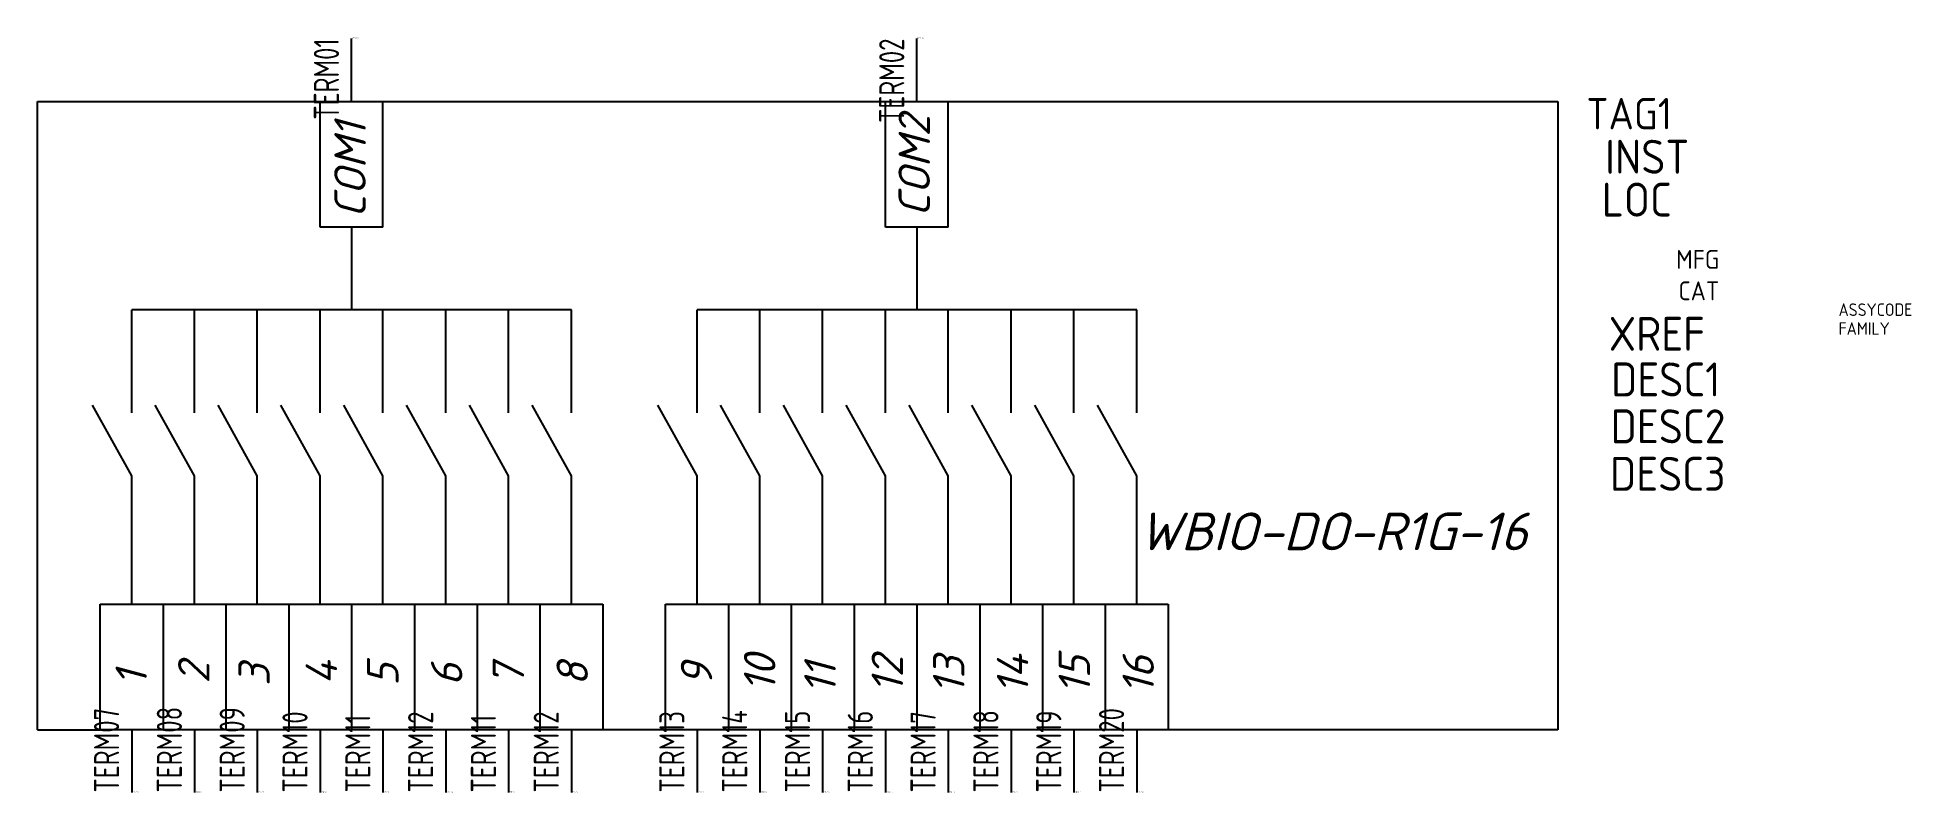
# Model space of a CAD drawing. Header units: millimetres. Extents: x -25 to 124, y -60 to 0.
import ezdxf
from ezdxf.enums import TextEntityAlignment as Align

# ---------------------------------------------------------------- set-up
doc = ezdxf.new("R2010")
doc.units = ezdxf.units.MM
doc.styles.add('WD_IEC', font='ISOCP2.shx', dxfattribs={"width": 0.9, "height": 4})
doc.styles.add('текст', font='isocpeui.ttf')

msp = doc.modelspace()

# ---------------------------------------------------------------- linework, layer by layer
for p, q in [((0, -5), (0, 0)), ((45, -5), (45, 0)), ((-25, -5), (96.03, -5)), ((-25, -55), (-25, -5)), ((-2.5, -15), (-2.5, -5)), ((2.5, -15), (2.5, -5)), ((42.5, -15), (42.5, -5)), ((47.5, -15), (47.5, -5)), ((96.03, -5), (96.03, -55)), ((2.5, -15), (-2.5, -15)), ((0, -15), (0, -21.59)), ((47.5, -15), (42.5, -15)), ((45, -15), (45, -21.59)), ((17.5, -21.59), (-17.5, -21.59)), ((-17.5, -29.8), (-17.5, -21.59)), ((-12.5, -29.8), (-12.5, -21.59)), ((-7.5, -29.8), (-7.5, -21.59)), ((-2.5, -29.8), (-2.5, -21.59)), ((2.5, -29.8), (2.5, -21.59)), ((7.5, -29.8), (7.5, -21.59)), ((12.5, -29.8), (12.5, -21.59)), ((17.5, -29.8), (17.5, -21.59)), ((62.5, -21.59), (27.5, -21.59)), ((27.5, -29.8), (27.5, -21.59)), ((32.5, -29.8), (32.5, -21.59)), ((37.5, -29.8), (37.5, -21.59)), ((42.5, -29.8), (42.5, -21.59)), ((47.5, -29.8), (47.5, -21.59)), ((52.5, -29.8), (52.5, -21.59)), ((57.5, -29.8), (57.5, -21.59)), ((62.5, -29.8), (62.5, -21.59)), ((-17.5, -34.8), (-20.62, -29.18)), ((-12.5, -34.8), (-15.62, -29.18)), ((-7.5, -34.8), (-10.62, -29.18)), ((-2.5, -34.8), (-5.62, -29.18)), ((2.5, -34.8), (-0.62, -29.18)), ((7.5, -34.8), (4.38, -29.18)), ((12.5, -34.8), (9.38, -29.18)), ((17.5, -34.8), (14.38, -29.18)), ((27.5, -34.8), (24.38, -29.18)), ((32.5, -34.8), (29.38, -29.18)), ((37.5, -34.8), (34.38, -29.18)), ((42.5, -34.8), (39.38, -29.18)), ((47.5, -34.8), (44.38, -29.18)), ((52.5, -34.8), (49.38, -29.18)), ((57.5, -34.8), (54.38, -29.18)), ((62.5, -34.8), (59.38, -29.18)), ((-17.5, -45), (-17.5, -34.8)), ((-12.5, -45), (-12.5, -34.8)), ((-7.5, -45), (-7.5, -34.8)), ((-2.5, -45), (-2.5, -34.8)), ((2.5, -45), (2.5, -34.8)), ((7.5, -45), (7.5, -34.8)), ((12.5, -45), (12.5, -34.8)), ((17.5, -45), (17.5, -34.8)), ((27.5, -45), (27.5, -34.8)), ((32.5, -45), (32.5, -34.8)), ((37.5, -45), (37.5, -34.8)), ((42.5, -45), (42.5, -34.8)), ((47.5, -45), (47.5, -34.8)), ((52.5, -45), (52.5, -34.8)), ((57.5, -45), (57.5, -34.8)), ((62.5, -45), (62.5, -34.8)), ((-20, -45), (-15, -45)), ((-20, -55), (-20, -45)), ((-15, -45), (-10, -45)), ((-15, -45), (-15, -55)), ((-10, -45), (-5, -45)), ((-10, -45), (-10, -55)), ((-5, -45), (0, -45)), ((-5, -45), (-5, -55)), ((0, -45), (5, -45)), ((0, -45), (0, -55)), ((5, -45), (10, -45)), ((5, -45), (5, -55)), ((10, -45), (10, -55)), ((10, -45), (15, -45)), ((15, -45), (20, -45)), ((15, -45), (15, -55)), ((20, -45), (20, -55)), ((25, -45), (30, -45)), ((25, -55), (25, -45)), ((30, -45), (35, -45)), ((30, -45), (30, -55)), ((35, -45), (40, -45)), ((35, -45), (35, -55)), ((40, -45), (45, -45)), ((40, -45), (40, -55)), ((45, -45), (50, -45)), ((45, -45), (45, -55)), ((50, -45), (55, -45)), ((50, -45), (50, -55)), ((55, -45), (55, -55)), ((55, -45), (60, -45)), ((60, -45), (65, -45)), ((60, -45), (60, -55)), ((65, -45), (65, -55)), ((-25, -55), (-20, -55)), ((96.03, -55), (-20, -55)), ((-17.5, -55), (-17.5, -60)), ((-12.5, -55), (-12.5, -60)), ((-7.5, -55), (-7.5, -60)), ((-2.5, -55), (-2.5, -60)), ((2.5, -55), (2.5, -60)), ((7.5, -55), (7.5, -60)), ((12.5, -55), (12.5, -60)), ((17.5, -55), (17.5, -60)), ((27.5, -55), (27.5, -60)), ((32.5, -55), (32.5, -60)), ((37.5, -55), (37.5, -60)), ((42.5, -55), (42.5, -60)), ((47.5, -55), (47.5, -60)), ((52.5, -55), (52.5, -60)), ((57.5, -55), (57.5, -60)), ((62.5, -55), (62.5, -60))]:
    msp.add_line(p, q)

# ---------------------------------------------------------------- texts
at = {"style": 'текст'}
for s, p in [('COM2', (46.04, -14.19)), ('COM1', (1.13, -14.28)), ('10', (33.74, -51.99)), ('12', (43.9, -52.08)), ('13', (48.79, -52.17)), ('14', (53.87, -52.17)), ('15', (58.79, -52.17)), ('16', (63.87, -52.17)), ('1', (-16.29, -51.52)), ('2', (-11.31, -51.33)), ('3', (-6.51, -51.52)), ('4', (-1.15, -51.42)), ('5', (3.74, -51.52)), ('6', (8.82, -51.52)), ('7', (13.74, -51.52)), ('8', (18.82, -51.52)), ('9', (28.71, -51.52)), ('11', (38.54, -52.17))]:
    msp.add_text(s, height=2.5, rotation=90, dxfattribs=at).set_placement(p)
msp.add_text('WBIO-DO-R1G-16', height=3, dxfattribs=at).set_placement((62.67, -40.72))
at = {"style": 'WD_IEC', "flags": 1}
for tag, p, height in [('X2TERM01', (0, 0), 0.08), ('X2TERM02', (45, 0), 0.08), ('X2LINK', (0, -5), 0.01), ('ASSYCODE', (118.37, -22.08), 1), ('FAMILY', (118.37, -23.58), 1), ('X8TERM07', (-17.5, -60), 0.08), ('X8TERM08', (-12.5, -60), 0.08), ('X8TERM09', (-7.5, -60), 0.08), ('X8TERM10', (-2.5, -60), 0.08), ('X8TERM11', (2.5, -60), 0.08), ('X8TERM12', (7.5, -60), 0.08), ('X8TERM11', (12.5, -60), 0.08), ('X8TERM12', (17.5, -60), 0.08), ('X8TERM13', (27.5, -60), 0.08), ('X8TERM14', (32.5, -60), 0.08), ('X8TERM15', (37.5, -60), 0.08), ('X8TERM16', (42.5, -60), 0.08), ('X8TERM17', (47.5, -60), 0.08), ('X8TERM18', (52.5, -60), 0.08), ('X8TERM19', (57.5, -60), 0.08), ('X8TERM20', (62.5, -60), 0.08)]:
    msp.add_attdef(tag, p, '', height=height, dxfattribs=at)
at = {"style": 'WD_IEC', "width": 0.8}
for tag, p in [('TERM01', (-1, 0)), ('TERM02', (44, 0))]:
    msp.add_attdef(tag, text='', height=2, rotation=90, dxfattribs=at).set_placement(p, align=Align.RIGHT)
at = {"style": 'WD_IEC'}
msp.add_attdef('TAG1', (98.29, -7.23), 'A', height=2.5, dxfattribs=at)
for tag, p in [('INST', (106.49, -10.76)), ('LOC', (105.1, -14.17)), ('XREF', (107.74, -24.85)), ('DESC1', (108.97, -28.48)), ('DESC2', (109.37, -32.21)), ('DESC3', (109.37, -35.99))]:
    msp.add_attdef(tag, text='', height=2.7, dxfattribs=at).set_placement(p, align=Align.RIGHT)
at = {"style": 'WD_IEC', "flags": 9}
for tag, text, p in [('MFG', '', (108.87, -18.33)), ('CAT', 'WBIO-DO-R1G-16', (108.87, -20.83))]:
    msp.add_attdef(tag, text=text, height=1.5, dxfattribs=at).set_placement(p, align=Align.RIGHT)
at = {"style": 'WD_IEC', "width": 0.8}
for tag, p in [('TERM07', (-18.5, -60)), ('TERM08', (-13.5, -60)), ('TERM09', (-8.5, -60)), ('TERM10', (-3.5, -60)), ('TERM12', (6.5, -60)), ('TERM12', (16.5, -60)), ('TERM13', (26.5, -60)), ('TERM14', (31.5, -60)), ('TERM15', (36.5, -60)), ('TERM16', (41.5, -60)), ('TERM17', (46.5, -60)), ('TERM18', (51.5, -60)), ('TERM19', (56.5, -60)), ('TERM20', (61.5, -60)), ('TERM11', (1.5, -60)), ('TERM11', (11.5, -60))]:
    msp.add_attdef(tag, p, '', height=2, rotation=90, dxfattribs=at)

doc.saveas('drawing.dxf')
